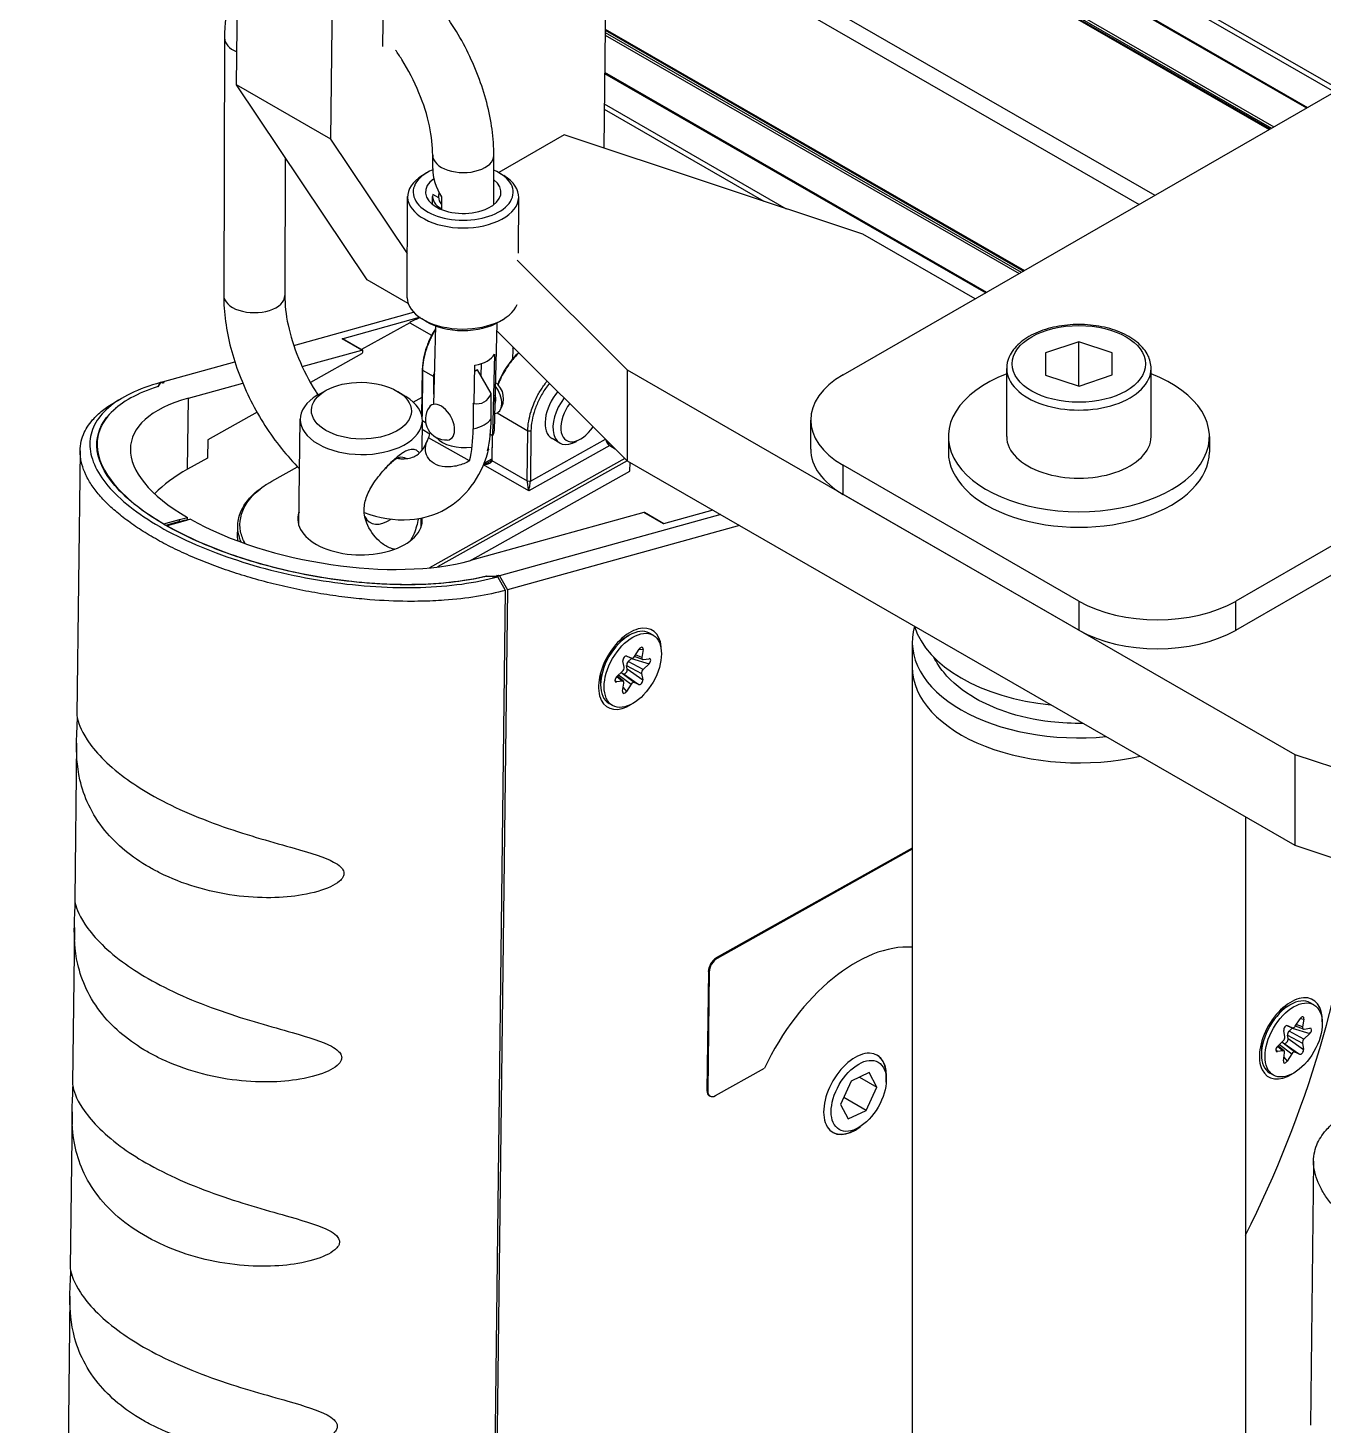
# Model space of a CAD drawing. Header units: millimetres. Extents: x 0 to 7722, y 0 to 5460.
# Drawn here: x 5139.3 to 5255.8, y 4402.5 to 4528.3 of the extents above; entities that cross this region are included whole.
import ezdxf

# ---------------------------------------------------------------- set-up
doc = ezdxf.new("R2010")
doc.units = ezdxf.units.MM
doc.header["$LTSCALE"] = 5
doc.layers.get('0').update_dxf_attribs({"linetype": 'CONTINUOUS'})

# ---------------------------------------------------------------- blocks, each defined once
blk = doc.blocks.new('RWFWFWEWEFWEFWEF')
for p, q in [((480.59, 1041.33), (746.37, 888.28)), ((480.8, 1041.7), (746.79, 888.53)), ((474.5, 1038.08), (740.5, 884.9)), ((474.65, 1038.09), (740.59, 884.95)), ((480.59, 1038.55), (743.95, 886.89)), ((480.65, 1038.42), (743.86, 886.84)), ((482.54, 1033.7), (740.72, 885.03)), ((482.6, 1033.91), (740.92, 885.15)), ((702.16, 862.82), (824.91, 933.51)), ((680.98, 914.35), (680.6, 883.23)), ((860.27, 913.15), (737.51, 842.46)), ((737.51, 839.85), (860.27, 910.54)), ((680.89, 907.38), (730.21, 878.98)), ((680.87, 905.76), (728.79, 878.16)), ((647.55, 888.92), (647.74, 905.38)), ((660.82, 903.07), (660.7, 892.37)), ((656.03, 884.03), (656.23, 900.5)), ((646.47, 893.14), (646.4, 869.97)), ((680.72, 893.38), (717.98, 871.93)), ((680.73, 893.94), (718.46, 872.21)), ((680.73, 893.84), (718.38, 872.16)), ((680.73, 893.62), (718.18, 872.05)), ((680.68, 890.05), (715.06, 870.25)), ((680.68, 889.95), (714.98, 870.2)), ((656.03, 884.03), (647.55, 888.92)), ((659.3, 871.38), (647.55, 888.92)), ((680.64, 886.72), (695.02, 878.44)), ((680.65, 887.2), (697.03, 877.77)), ((677.03, 884.42), (671.15, 881.03)), ((703.92, 875.48), (677.03, 884.42)), ((662.93, 873.73), (656.03, 884.03)), ((651.94, 882.36), (651.9, 869.95)), ((665.21, 881.38), (665.21, 882.58)), ((670.7, 878.13), (670.71, 882.56)), ((664.65, 880.99), (664.28, 880.76)), ((671.26, 880.97), (671.63, 880.74)), ((665.75, 878.74), (665.22, 879.04)), ((665.75, 879.29), (665.74, 878.84)), ((662.92, 869.76), (662.95, 878.86)), ((665.2, 878.15), (665.2, 878.86)), ((666.01, 878.84), (666, 877.76)), ((672.93, 873.77), (672.95, 878.83)), ((714.03, 869.66), (703.92, 875.48)), ((672.81, 873.14), (682.71, 863.26)), ((663.01, 869.24), (659.3, 871.38)), ((652.7, 865.46), (663.49, 868.45)), ((657.06, 866.06), (664.02, 868)), ((664.61, 867.63), (664.24, 867.85)), ((671.22, 867.61), (671.59, 867.83)), ((663.14, 867.51), (658.81, 865.09)), ((663.14, 867.51), (665.11, 866.38)), ((665.46, 867.22), (665.29, 860.16)), ((670.97, 867.47), (670.74, 857.78)), ((670.96, 866.81), (682.71, 855.08)), ((658.83, 865.05), (657.06, 866.06)), ((658.89, 865.04), (657.12, 866.06)), ((723.36, 865.8), (720.37, 864.8)), ((726.37, 864.8), (723.36, 865.8)), ((723.36, 861.81), (723.36, 865.8)), ((640.89, 862.19), (647.4, 863.99)), ((653.47, 863.56), (658.83, 865.05)), ((658.79, 864.7), (654.2, 862.14)), ((670.78, 864.68), (670.6, 857.32)), ((672.41, 865.13), (672.4, 864.24)), ((720.37, 864.8), (720.37, 862.8)), ((726.37, 862.81), (726.37, 864.8)), ((726.37, 862.81), (726.37, 864.8)), ((664.24, 859.08), (664.3, 863.41)), ((664.3, 863.25), (664.25, 859.07)), ((664.3, 863.41), (664.3, 863.25)), ((664.3, 863.25), (665.32, 862.66)), ((665.32, 861.08), (665.32, 862.87)), ((665.32, 862.87), (665.36, 862.79)), ((668.93, 860.26), (669.01, 863.69)), ((669, 863.15), (669.25, 863.28)), ((669.25, 863.28), (669, 863.18)), ((670.48, 861.14), (669.25, 863.28)), ((669.57, 862.72), (669.6, 863.83)), ((682.71, 863.26), (742.82, 828.65)), ((682.71, 863.26), (682.71, 855.08)), ((716.87, 857.26), (716.87, 863.39)), ((720.37, 862.8), (723.38, 861.81)), ((723.38, 861.81), (726.37, 862.81)), ((729.87, 857.26), (729.87, 863.39)), ((640.72, 862.12), (640.47, 861.75)), ((640.49, 861.76), (640.75, 862.15)), ((640.72, 862.11), (640.72, 862.12)), ((640.89, 862.07), (640.75, 862.15)), ((640.79, 862.12), (640.89, 862.19)), ((640.89, 862.19), (641.04, 862.1)), ((641.04, 862.1), (640.89, 862.07)), ((643.23, 860.72), (648.11, 862.08)), ((643.15, 854.32), (643.23, 860.72)), ((655.55, 861.39), (654.82, 860.97)), ((662.07, 861.31), (662.79, 860.87)), ((663.46, 860.37), (664.26, 860.82)), ((668.82, 860.28), (668.85, 860.23)), ((668.85, 860.23), (668.85, 857.95)), ((670.47, 858.86), (670.48, 861.14)), ((649.4, 859.45), (644.97, 856.97)), ((671, 859.39), (673.77, 857.79)), ((653.17, 849.26), (653.28, 858.83)), ((664.25, 856.04), (664.28, 858.7)), ((664.96, 857.49), (664.27, 857.89)), ((664.28, 858.7), (664.57, 858.53)), ((673.72, 853.27), (673.77, 857.79)), ((673.77, 857.79), (674.05, 857.79)), ((674.05, 857.79), (674, 853.26)), ((699.23, 856.13), (699.23, 858.75)), ((635, 856.36), (635.01, 856.61)), ((644.97, 856.97), (644.95, 855.33)), ((668.53, 855.07), (664.84, 857.14)), ((670.6, 857.32), (670.4, 857.44)), ((670.56, 857.35), (670.53, 855.26)), ((670.56, 857.35), (670.53, 855.1)), ((681.14, 856.45), (673.85, 852.37)), ((674, 853.26), (680.75, 857.04)), ((676.66, 856.68), (675.95, 857.09)), ((678.52, 857.04), (678.16, 856.84)), ((681.14, 856.45), (681.63, 856.16)), ((711.62, 857.26), (711.62, 855.87)), ((735.12, 857.26), (735.12, 855.87)), ((633.47, 855.99), (633.19, 832.22)), ((635, 856.36), (635, 856.12)), ((644.95, 855.33), (643.15, 854.32)), ((682.51, 855.29), (664.92, 845.45)), ((669.83, 854.86), (670.53, 855.25)), ((670.53, 855.26), (670.53, 855.1)), ((650.73, 853.24), (653.05, 854.54)), ((682.72, 855.08), (665.64, 845.53)), ((668.54, 846.08), (682.96, 854.15)), ((673.85, 852.37), (669.78, 854.72)), ((670.53, 855.1), (673.72, 853.27)), ((682.71, 855.08), (742.82, 820.47)), ((682.96, 854.15), (682.97, 854.94)), ((702.16, 852.06), (702.16, 854.68)), ((723.37, 842.46), (702.16, 854.68)), ((673.72, 853.27), (674, 853.26)), ((723.37, 839.85), (702.16, 852.06)), ((684.21, 850.43), (668.61, 846.1)), ((691.13, 850.24), (671.23, 844.72)), ((685.98, 849.41), (684.21, 850.43)), ((686.02, 849.42), (684.27, 850.42)), ((690.42, 850.64), (685.98, 849.41)), ((641.02, 849.4), (642.43, 849.79)), ((641.02, 849.36), (641.02, 849.4)), ((642.43, 849.62), (641.17, 849.27)), ((642.71, 849.63), (641.3, 849.24)), ((641.3, 849.2), (641.3, 849.24)), ((642.43, 849.79), (643.14, 849.98)), ((642.43, 849.62), (642.43, 849.79)), ((642.43, 849.62), (642.99, 849.77)), ((643.41, 849.83), (642.71, 849.63)), ((642.99, 849.77), (643.07, 849.73)), ((643.14, 849.75), (643.14, 849.98)), ((647.65, 848.14), (647.66, 849.21)), ((664.17, 849.13), (664.17, 849.92)), ((692.83, 849.26), (671.93, 843.46)), ((670.06, 844.69), (671.06, 844.65)), ((671.09, 844.68), (670.09, 844.71)), ((670.09, 844.71), (670.09, 844.69)), ((670.95, 844.76), (671.09, 844.8)), ((671.09, 844.68), (670.95, 844.76)), ((671.76, 843.42), (671.06, 844.65)), ((671.09, 844.8), (671.23, 844.72)), ((671.09, 844.68), (671.09, 844.8)), ((671.09, 844.61), (671.09, 844.68)), ((671.23, 844.72), (671.93, 843.46)), ((670.23, 716.69), (671.76, 843.42)), ((671.93, 843.46), (670.4, 716.86)), ((723.37, 842.46), (723.37, 839.85)), ((737.51, 839.85), (737.51, 842.46)), ((681.98, 838.85), (682.89, 839.38)), ((682.07, 838.9), (682.04, 838.92)), ((685.04, 839.38), (684.72, 839.57)), ((683.37, 837.46), (683.8, 838.13)), ((684.03, 837.39), (683.46, 837.61)), ((683.8, 838.13), (684.14, 838.09)), ((684.14, 838.09), (684.03, 837.39)), ((708.37, 838.78), (708.37, 836.53)), ((682.43, 836.49), (682.33, 837.07)), ((683.1, 837.31), (682.61, 837.51)), ((683.1, 837.31), (682.61, 837.51)), ((682.72, 836.34), (682.66, 836.65)), ((682.66, 836.65), (684.01, 835.94)), ((682.67, 837.5), (682.68, 837.5)), ((682.68, 837.5), (683.1, 837.31)), ((682.72, 836.34), (684.11, 835.36)), ((682.81, 837.01), (683.09, 837.28)), ((684.15, 836.3), (682.81, 837.01)), ((683.09, 837.28), (684.68, 836.81)), ((684.1, 837.19), (683.38, 837.47)), ((684.68, 836.81), (684.15, 836.3)), ((684.16, 837.19), (684.69, 837.27)), ((708.37, 836.53), (708.37, 693.57)), ((680.32, 835.87), (680.3, 835.88)), ((680.32, 835.97), (680.32, 834.92)), ((681.61, 835.33), (681.75, 835.17)), ((682.28, 835.25), (681.75, 835.17)), ((681.76, 835.63), (682.29, 836.14)), ((681.78, 835.66), (682.28, 835.25)), ((682.37, 835.23), (681.81, 835.68)), ((681.94, 835.81), (683.07, 834.97)), ((682.15, 836.01), (682.37, 835.91)), ((683.34, 835.13), (682.15, 836.01)), ((682.3, 834.35), (682.41, 835.05)), ((682.37, 835.91), (683.76, 834.94)), ((683.76, 834.94), (683.34, 835.13)), ((684.01, 835.94), (684.11, 835.36)), ((682.35, 834.66), (682.64, 834.31)), ((683.07, 834.97), (682.64, 834.31)), ((681.4, 833.06), (681.08, 833.24)), ((633.16, 829.65), (632.99, 815.63)), ((742.82, 828.65), (757.47, 823.78)), ((742.82, 828.65), (742.82, 820.47)), ((738.37, 823.03), (738.37, 693.57)), ((708.37, 820.2), (690.73, 810.33)), ((708.37, 820.12), (690.81, 810.29)), ((742.82, 820.47), (757.45, 815.61)), ((632.96, 813.06), (632.79, 799.05)), ((690.81, 810.29), (690.73, 810.33)), ((690.02, 809.11), (689.89, 798.41)), ((690.09, 809.07), (689.96, 798.37)), ((690.09, 809.07), (690.02, 809.11)), ((741.46, 805.58), (742.37, 806.11)), ((744.52, 806.11), (744.2, 806.3)), ((741.55, 805.63), (741.52, 805.65)), ((742.85, 804.2), (743.28, 804.86)), ((743.28, 804.87), (743.62, 804.82)), ((741.91, 803.23), (741.81, 803.8)), ((742.58, 804.04), (742.09, 804.24)), ((742.58, 804.04), (742.09, 804.24)), ((742.15, 804.23), (742.16, 804.23)), ((742.16, 804.23), (742.58, 804.04)), ((742.29, 803.74), (742.57, 804.01)), ((743.63, 803.03), (742.29, 803.74)), ((742.57, 804.01), (744.16, 803.54)), ((743.58, 803.92), (742.86, 804.2)), ((743.51, 804.12), (742.94, 804.34)), ((743.62, 804.82), (743.51, 804.12)), ((743.64, 803.92), (744.17, 804)), ((739.8, 802.6), (739.78, 802.61)), ((739.8, 802.7), (739.8, 801.65)), ((741.24, 802.36), (741.77, 802.87)), ((741.26, 802.39), (741.76, 801.98)), ((741.85, 801.96), (741.29, 802.42)), ((741.42, 802.54), (742.55, 801.7)), ((741.63, 802.74), (741.85, 802.64)), ((742.82, 801.86), (741.63, 802.74)), ((741.85, 802.64), (743.24, 801.67)), ((742.2, 803.07), (742.14, 803.38)), ((742.14, 803.38), (743.49, 802.67)), ((742.2, 803.07), (743.59, 802.09)), ((743.49, 802.67), (743.59, 802.09)), ((744.16, 803.54), (743.63, 803.03)), ((741.09, 802.06), (741.23, 801.9)), ((741.76, 801.98), (741.23, 801.9)), ((741.78, 801.08), (741.89, 801.78)), ((741.83, 801.39), (742.12, 801.04)), ((742.55, 801.7), (742.12, 801.04)), ((743.24, 801.67), (742.82, 801.86)), ((690.66, 797.94), (695.08, 800.41)), ((704.49, 800.01), (702.86, 799.24)), ((705.17, 798.69), (704.49, 800.01)), ((740.88, 799.79), (740.56, 799.97)), ((702.86, 799.24), (701.92, 797.15)), ((703.61, 799.59), (705.17, 798.69)), ((704.23, 796.6), (705.17, 798.69)), ((706.02, 799.35), (706.02, 799.75)), ((689.96, 798.37), (689.89, 798.41)), ((690.1, 797.94), (690.17, 797.89)), ((704.23, 796.6), (702.2, 797.78)), ((632.76, 796.48), (632.59, 782.46)), ((701.92, 797.15), (702.61, 795.84)), ((702.61, 795.84), (704.23, 796.6)), ((703.56, 795.07), (703.2, 794.86)), ((744.49, 792.05), (744.22, 768.29)), ((632.56, 779.89), (632.39, 765.87))]:
    blk.add_line(p, q)
for centre, start, end in [((669.71, 860.67), 325.6448, 52.9293), ((666.43, 858.83), 145.6448, 272.8286)]:
    blk.add_arc(centre, 1.88, start, end)
for centre, major_axis, ratio, start_param, end_param in [((649.22, 893.13), (-2.75, 0.01), 0.56157, 0, 0.934584), ((667.96, 882.57), (-2.75, 0.01), 0.56157, 0, 3.141593), ((667.95, 878.85), (5, -0.01), 0.56157, 2.395611, 7.029167), ((667.95, 879.26), (4.5, -0.01), 0.56157, 2.227727, 7.196518), ((667.95, 879.26), (-3.4, 0.01), 0.56157, 5.600042, 10.053426), ((667.95, 879.92), (-2.01, 3.1), 0.601986, 0.743678, 1.53086), ((667.95, 878.85), (-2.75, 0.01), 0.56157, 6.165999, 7.070368), ((668.49, 878.78), (-2.75, 0.07), 0.57561, 0, 0.455534), ((649.15, 869.96), (-2.75, 0.01), 0.56157, 0, 3.141593), ((667.92, 869.75), (-5, 0.01), 0.56157, 0, 2.934151), ((663.04, 859.28), (-4.99, -8.67), 0.578093, 3.778975, 3.911057), ((667.92, 869.33), (4.5, -0.01), 0.56157, 3.887574, 5.537204), ((657.02, 865.89), (0.1, 0.173), 0.578093, 0, 0.53077), ((673.86, 865.94), (-1.02, -1.78), 0.578093, 5.357461, 5.481853), ((671.36, 865.72), (-1.02, -1.78), 0.578093, 1.589451, 1.660525), ((658.79, 864.87), (0.1, 0.173), 0.578093, 3.911057, 6.813955), ((668.17, 865.21), (2.75, -0.07), 0.57561, 5.039692, 5.983416), ((671.15, 863.31), (1.12, 1.95), 0.578093, 6.158234, 6.159828), ((667.89, 859.86), (1.88, -3.84), 0.520866, 3.561651, 3.60144), ((709.23, 858.75), (-10, 0), 0.575862, 5.497787, 7.068583), ((723.37, 857.26), (-11.75, 0), 0.575862, 5.298579, 10.409384), ((723.37, 863.39), (-6.5, 0), 0.575862, 0, 3.141593), ((670.19, 860.94), (0.85, -1.53), 0.586124, 6.013027, 8.114704), ((655.92, 853.41), (-17.87, 3.27), 0.41512, 5.575452, 7.135694), ((658.78, 858.77), (5.5, -0.07), 0.567712, 2.380632, 7.044146), ((665.95, 858.56), (-0.85, 1.53), 0.586124, 2.85836, 6.566418), ((667.9, 863.75), (1.96, -3.36), 0.572911, 5.841939, 6.704825), ((670.19, 860.94), (0.488, -0.873), 0.586124, 0.264025, 1.297335), ((677.45, 859.69), (-1.5, -2.6), 0.578093, 4.40266, 6.283185), ((678.15, 859.28), (-1.5, -2.6), 0.578093, 4.475168, 7.070517), ((678.51, 859.08), (-1.25, -2.17), 0.578093, 4.501707, 7.757517), ((657.71, 864.23), (7.69, -13.74), 0.586124, 0.567838, 0.805006), ((667.89, 859.4), (2.75, -0.01), 0.56157, 5.068128, 5.931014), ((659.33, 865.14), (-7.69, 13.74), 0.586124, 3.709431, 3.946598), ((667.99, 857.85), (2.75, -0.07), 0.57561, 5.983416, 6.283185), ((657.71, 864.23), (-5.25, 9.38), 0.586124, 3.595295, 3.661518), ((667.99, 857.85), (2.75, -0.07), 0.57561, 3.617718, 4.998421), ((723.37, 857.26), (-6.5, 0), 0.575862, 0, 3.141593), ((661.23, 852.38), (1.65, 2.86), 0.578093, 0.039244, 0.365886), ((709.23, 856.13), (-10, 0), 0.575862, 0, 0.785398), ((723.37, 855.87), (-11.75, 0), 0.575862, 0, 3.141593), ((655.84, 847.01), (-17.95, 0.22), 0.567712, 5.504663, 5.778597), ((671.79, 855.77), (2.5, -0.03), 0.567711, 3.894048, 3.894273), ((671.79, 855.93), (-2.5, 0.03), 0.56771, 0.856881, 0.857029), ((671.76, 853.79), (-2.5, 0.03), 0.567712, 5.350518, 5.350925), ((658.67, 849.79), (5.6, -0.07), 0.567712, 2.952328, 6.351323), ((684.17, 850.25), (0.1, 0.173), 0.578093, 0, 0.53077), ((655.92, 853.41), (-17.87, 3.27), 0.41512, 0.873618, 2.43386), ((661.23, 852.38), (-1.65, -2.86), 0.578093, 5.914027, 7.167615), ((657.65, 848.02), (-10, 0.12), 0.567712, 0, 0.04585), ((730.44, 846.53), (-10, 0), 0.575862, 0.785398, 2.356194), ((682.97, 836.36), (-2, -3.47), 0.578093, 2.309667, 7.115111), ((682.9, 836.4), (-1.82, -3.16), 0.578093, 3.141593, 6.283185), ((723.37, 838.78), (-15, 0), 0.575862, 6.118627, 8.01854), ((723.37, 841.64), (-15, 0), 0.575862, 0.168983, 1.401813), ((681.56, 837.18), (1, 1.73), 0.578093, 0.281971, 0.365018), ((730.44, 843.92), (10, 0), 0.575862, 3.926991, 5.497787), ((682.54, 837.23), (-0.144, -0.265), 0.602265, 3.184853, 5.628561), ((683.93, 838.01), (-0.152, -0.275), 0.553347, 2.144038, 4.587746), ((682.22, 836.33), (0.151, 0.26), 0.58298, 4.253861, 5.671841), ((682.51, 836.18), (-0.144, -0.265), 0.602265, 0.04326, 2.486968), ((682.88, 836.81), (-0.151, -0.26), 0.58298, 4.253861, 5.671841), ((683.02, 837.47), (-0.165, -0.26), 0.577603, 1.167537, 1.263054), ((683.24, 837.58), (-0.148, -0.263), 0.577864, 0.050893, 1.468873), ((684.22, 836.11), (0.151, 0.26), 0.58298, 1.112269, 2.530249), ((684.24, 837.46), (-0.152, -0.262), 0.573395, 5.301449, 6.719429), ((684.61, 837), (0.165, 0.26), 0.577603, 4.309129, 6.752837), ((723.37, 836.53), (-15, 0), 0.575862, 0, 1.947213), ((723.37, 836.53), (-15, 0), 0.575862, 0, 1.947213), ((681.56, 837.18), (-1, -1.73), 0.578093, 5.918168, 6.001214), ((681.83, 835.44), (0.165, 0.26), 0.577603, 1.167537, 3.611245), ((682.2, 834.98), (-0.152, -0.262), 0.573395, 2.159856, 3.577836), ((683.2, 834.86), (-0.148, -0.263), 0.577864, 3.192486, 4.610465), ((683.9, 835.21), (-0.144, -0.265), 0.602265, 0.04326, 2.486968), ((682.51, 834.43), (-0.152, -0.275), 0.553347, 5.285631, 7.729339), ((703.23, 798.1), (31.94, 55.46), 0.578093, 4.814187, 5.393229), ((703.3, 798.06), (7.24, 12.57), 0.578093, 0.266135, 1.713891), ((690.72, 809.5), (-0.499, -0.867), 0.578093, 3.911057, 5.481853), ((690.8, 809.46), (-0.499, -0.867), 0.578093, 3.911057, 5.481853), ((742.45, 803.09), (-2, -3.47), 0.578093, 2.309667, 7.115111), ((742.38, 803.13), (-1.82, -3.16), 0.578093, 3.141593, 6.283185), ((741.04, 803.91), (1, 1.73), 0.578093, 0.281971, 0.365018), ((743.41, 804.74), (-0.152, -0.275), 0.553347, 2.144038, 4.587746), ((742.02, 803.96), (-0.144, -0.265), 0.602265, 3.184853, 5.628561), ((742.35, 803.54), (-0.151, -0.26), 0.58298, 4.253861, 5.671841), ((742.5, 804.2), (-0.165, -0.26), 0.577603, 1.167537, 1.263054), ((742.72, 804.31), (-0.148, -0.263), 0.577864, 0.050893, 1.468873), ((743.72, 804.19), (-0.152, -0.262), 0.573395, 5.301449, 6.719429), ((744.09, 803.73), (0.165, 0.26), 0.577603, 4.309129, 6.752837), ((741.04, 803.91), (-1, -1.73), 0.578093, 5.918168, 6.001214), ((741.31, 802.17), (0.165, 0.26), 0.577603, 1.167537, 3.611245), ((741.7, 803.06), (0.151, 0.26), 0.58298, 4.253861, 5.671841), ((741.99, 802.91), (-0.144, -0.265), 0.602265, 0.04326, 2.486968), ((743.7, 802.84), (0.151, 0.26), 0.58298, 1.112269, 2.530249), ((703.23, 798.1), (-2, -3.47), 0.578093, 2.184729, 7.240049), ((703.19, 798.12), (2, 3.47), 0.578093, 5.495853, 6.274363), ((741.68, 801.71), (-0.152, -0.262), 0.573395, 2.159856, 3.577836), ((741.99, 801.16), (-0.152, -0.275), 0.553347, 5.285631, 7.729339), ((742.68, 801.59), (-0.148, -0.263), 0.577864, 3.192486, 4.610465), ((743.38, 801.94), (-0.144, -0.265), 0.602265, 0.04326, 2.486968), ((690.6, 798.8), (-0.499, -0.867), 0.578093, 5.481853, 6.283185), ((690.67, 798.76), (-0.499, -0.867), 0.578093, 5.481853, 7.052649), ((703.19, 798.12), (-2, -3.47), 0.578093, 0.008822, 0.787332)]:
    blk.add_ellipse(centre, major_axis=major_axis, ratio=ratio, start_param=start_param, end_param=end_param)
for centre, major_axis, ratio in [((723.37, 863.8), (-6, 0), 0.575862), ((658.79, 859.59), (-4.5, 0.05), 0.567712), ((683.22, 836.22), (1.82, 3.16), 0.578093), ((742.7, 802.95), (1.82, 3.16), 0.578093), ((703.55, 797.92), (1.75, 3.03), 0.578093)]:
    blk.add_ellipse(centre, major_axis=major_axis, ratio=ratio)
for points, knots in [([(670.71, 882.56), (670.71, 884.11), (670.49, 885.71), (669.65, 888.92), (669.04, 890.52), (667.5, 893.57), (666.57, 895.02), (664.47, 897.65), (663.31, 898.83), (661.65, 900.13), (661.23, 900.43), (660.8, 900.71)], [3.152162, 3.152162, 3.152162, 3.152162, 3.49952, 3.49952, 3.846609, 3.846609, 4.190712, 4.190712, 4.536144, 4.536144, 4.650484, 4.650484, 4.650484, 4.650484]), ([(647.66, 898.52), (647.37, 897.95), (647.13, 897.34), (646.62, 895.58), (646.47, 894.38), (646.47, 893.14)], [5.8586994, 5.8586994, 5.8586994, 5.8586994, 6.0145448, 6.0145448, 6.2937549, 6.2937549, 6.2937549, 6.2937549]), ([(665.21, 882.58), (665.21, 883.38), (665.12, 884.28), (664.71, 886.19), (664.39, 887.21), (663.55, 889.24), (663.03, 890.26), (662.25, 891.49), (662.06, 891.77), (661.87, 892.04)], [3.1521622, 3.1521622, 3.1521622, 3.1521622, 3.4312834, 3.4312834, 3.7175738, 3.7175738, 4.0092357, 4.0092357, 4.0950955, 4.0950955, 4.0950955, 4.0950955]), ([(646.4, 869.97), (646.4, 868.43), (646.62, 866.83), (647.46, 863.62), (648.07, 862.02), (649.62, 858.96), (650.54, 857.51), (652.11, 855.55), (652.66, 854.93), (653.23, 854.36)], [0.01057, 0.01057, 0.01057, 0.01057, 0.357928, 0.357928, 0.705017, 0.705017, 1.049119, 1.049119, 1.219991, 1.219991, 1.219991, 1.219991]), ([(651.9, 869.95), (651.9, 869.15), (651.99, 868.25), (652.4, 866.34), (652.72, 865.32), (653.56, 863.29), (654.08, 862.27), (654.75, 861.22), (654.82, 861.11), (654.89, 861.01)], [0.0105696, 0.0105696, 0.0105696, 0.0105696, 0.2896907, 0.2896907, 0.5759812, 0.5759812, 0.867643, 0.867643, 0.9001574, 0.9001574, 0.9001574, 0.9001574]), ([(665.46, 866.98), (665.32, 866.76), (665.1, 866.37), (664.84, 865.81), (664.58, 865.15), (664.36, 864.33), (664.3, 863.71), (664.3, 863.41)], [0.011124862, 0.011124862, 0.011124862, 0.011124862, 0.011926643, 0.012468763, 0.013010883, 0.014095123, 0.015179363, 0.015179363, 0.015179363, 0.015179363]), ([(665.46, 866.89), (665.31, 866.66), (665.18, 866.42), (665, 866.06), (664.95, 865.93), (664.8, 865.59), (664.71, 865.37), (664.53, 864.83), (664.45, 864.5), (664.33, 863.86), (664.3, 863.55), (664.3, 863.25)], [-0.4103079, -0.4103079, -0.4103079, -0.4103079, -0.3290588, -0.3290588, -0.2880016, -0.2880016, -0.2160818, -0.2160818, -0.1082032, -0.1082032, 0, 0, 0, 0]), ([(729.87, 863.39), (729.87, 863.79), (729.77, 864.19), (729.39, 864.97), (729.09, 865.33), (728.32, 866.01), (727.83, 866.32), (726.71, 866.82), (726.08, 867.02), (724.76, 867.28), (724.06, 867.35), (722.68, 867.35), (721.99, 867.28), (720.67, 867.02), (720.04, 866.83), (718.92, 866.32), (718.42, 866.01), (717.61, 865.3), (717.29, 864.89), (716.95, 864.11), (716.87, 863.75), (716.87, 863.39)], [2.371908, 2.371908, 2.371908, 2.371908, 2.650602, 2.650602, 2.950516, 2.950516, 3.278395, 3.278395, 3.611524, 3.611524, 3.942569, 3.942569, 4.272591, 4.272591, 4.603629, 4.603629, 4.936746, 4.936746, 5.264533, 5.264533, 5.513501, 5.513501, 5.513501, 5.513501]), ([(672.95, 864.83), (672.57, 864.47), (671.87, 863.64), (671.31, 862.61), (671.08, 862.05), (671.05, 861.98)], [0.009164238, 0.009164238, 0.009164238, 0.009164238, 0.0108502, 0.01247773, 0.0126963, 0.0126963, 0.0126963, 0.0126963]), ([(672.97, 864.8), (672.72, 864.55), (672.47, 864.28), (672.15, 863.86), (672.05, 863.73), (671.68, 863.18), (671.43, 862.73), (671.17, 862.16), (671.13, 862.05), (671.09, 861.95)], [-0.6128511, -0.6128511, -0.6128511, -0.6128511, -0.4984925, -0.4984925, -0.4498989, -0.4498989, -0.2972266, -0.2972266, -0.261903, -0.261903, -0.261903, -0.261903]), ([(640.72, 862.12), (639.73, 861.85), (637.93, 861.19), (635.89, 859.91), (634.64, 858.36), (634.21, 856.63), (634.62, 854.76), (635.84, 852.84), (637.84, 850.94), (639.64, 849.73), (641.64, 848.58), (643.84, 847.49), (647.59, 846.07), (651.66, 844.94), (655.9, 844.14), (660.12, 843.69), (664.17, 843.62), (667.9, 843.93), (670.08, 844.38), (671.06, 844.65)], [0, 0, 0, 0, 0.00438823, 0.00877645, 0.01312689, 0.01747733, 0.02177676, 0.02607619, 0.03033977, 0.03460334, 0.03460334, 0.03886692, 0.0431305, 0.04742993, 0.05172935, 0.0560798, 0.06043024, 0.06481846, 0.06920669, 0.06920669, 0.06920669, 0.06920669]), ([(640.49, 861.76), (638.65, 861.18), (637.22, 860.39), (635.42, 858.56), (634.98, 857.55), (635.04, 855.31), (635.59, 854.09), (637.18, 852.23), (637.85, 851.6), (639.35, 850.44), (640.14, 849.91), (641.02, 849.4)], [-3.233154, -3.233154, -3.233154, -3.233154, -2.392745, -2.392745, -1.61731, -1.61731, -0.797941, -0.797941, -0.375331, -0.375331, -0.000001, -0.000001, -0.000001, -0.000001]), ([(673.77, 857.79), (673.77, 858.06), (673.8, 858.35), (673.9, 858.92), (673.97, 859.22), (674.12, 859.71), (674.19, 859.91), (674.37, 860.37), (674.49, 860.64), (674.7, 861.04), (674.78, 861.18), (675.03, 861.6), (675.21, 861.86), (675.44, 862.17), (675.48, 862.22), (675.51, 862.26)], [-1.5727377, -1.5727377, -1.5727377, -1.5727377, -1.4744694, -1.4744694, -1.3766074, -1.3766074, -1.3113843, -1.3113843, -1.2244681, -1.2244681, -1.1757574, -1.1757574, -1.0787479, -1.0787479, -1.0597858, -1.0597858, -1.0597858, -1.0597858]), ([(675.71, 862.06), (675.59, 861.91), (675.27, 861.47), (674.8, 860.68), (674.25, 859.36), (674.06, 858.38), (674.05, 857.79)], [0.010255747, 0.010255747, 0.010255747, 0.010255747, 0.010849634, 0.011934597, 0.013019561, 0.015189487, 0.015189487, 0.015189487, 0.015189487]), ([(671.76, 843.42), (670.95, 843.2), (670.08, 843.01), (668.24, 842.71), (667.26, 842.6), (665.57, 842.48), (664.88, 842.45), (663.77, 842.43), (663.36, 842.42), (661.84, 842.44), (660.71, 842.49), (658.91, 842.63), (658.25, 842.7), (656.86, 842.86), (656.14, 842.96), (654.69, 843.19), (653.96, 843.32), (652.53, 843.61), (651.82, 843.77), (650.42, 844.11), (649.73, 844.29), (648.37, 844.69), (647.71, 844.89), (646.4, 845.33), (645.76, 845.56), (644.52, 846.03), (643.91, 846.28), (642.74, 846.8), (642.17, 847.06), (641.08, 847.61), (640.56, 847.89), (639.56, 848.47), (639.09, 848.76), (638.18, 849.36), (637.76, 849.67), (636.96, 850.29), (636.59, 850.6), (635.91, 851.23), (635.6, 851.55), (635.03, 852.19), (634.78, 852.51), (634.34, 853.16), (634.15, 853.48), (633.84, 854.13), (633.72, 854.45), (633.55, 855.08), (633.5, 855.4), (633.46, 856.02), (633.48, 856.33), (633.58, 856.91), (633.66, 857.18), (633.95, 857.9), (634.23, 858.34), (634.73, 858.91), (634.87, 859.07), (635.31, 859.48), (635.63, 859.72), (636.17, 860.09), (636.37, 860.21), (636.58, 860.33)], [0, 0, 0, 0, 0.353926, 0.353926, 0.707384, 0.707384, 0.942482, 0.942482, 1.076594, 1.076594, 1.433398, 1.433398, 1.636536, 1.636536, 1.858092, 1.858092, 2.077968, 2.077968, 2.295857, 2.295857, 2.512345, 2.512345, 2.72711, 2.72711, 2.941012, 2.941012, 3.153655, 3.153655, 3.366111, 3.366111, 3.57785, 3.57785, 3.789587, 3.789587, 4.002043, 4.002043, 4.214679, 4.214679, 4.42858, 4.42858, 4.643339, 4.643339, 4.859827, 4.859827, 5.077712, 5.077712, 5.297587, 5.297587, 5.51914, 5.51914, 5.72219, 5.72219, 6.078839, 6.078839, 6.212892, 6.212892, 6.447887, 6.447887, 6.576009, 6.576009, 6.576009, 6.576009]), ([(636.58, 860.33), (636.58, 860.33), (636.58, 860.33), (636.58, 860.33), (636.58, 860.34), (636.59, 860.34), (636.59, 860.34), (636.6, 860.35), (636.61, 860.35), (636.64, 860.37), (636.67, 860.38), (636.73, 860.42), (636.78, 860.45), (636.87, 860.51), (636.91, 860.53), (636.99, 860.57), (637.04, 860.61), (637.15, 860.67), (637.21, 860.71), (637.28, 860.74), (637.29, 860.75), (637.29, 860.75)], [0, 0, 0, 0, 0.0008, 0.0008, 0.0032, 0.0032, 0.0104001, 0.0104001, 0.0320056, 0.0320056, 0.0644776, 0.0644776, 0.0987193, 0.0987193, 0.1132392, 0.1132392, 0.1330232, 0.1330232, 0.1536494, 0.1536494, 0.1563707, 0.1563707, 0.1563707, 0.1563707]), ([(641.13, 849.29), (640.25, 849.8), (639.45, 850.33), (637.9, 851.51), (637.18, 852.18), (635.57, 854.05), (635.02, 855.26), (634.94, 857.45), (635.34, 858.44), (636.31, 859.48), (636.5, 859.66), (636.7, 859.82)], [0.00002, 0.00002, 0.00002, 0.00002, 0.372342, 0.372342, 0.818577, 0.818577, 1.623123, 1.623123, 2.3718, 2.3718, 2.528012, 2.528012, 2.528012, 2.528012]), ([(662.01, 855.31), (662.17, 855.28), (662.32, 855.27), (662.97, 855.25), (663.32, 855.35), (664.03, 855.72), (664.41, 856.1), (664.72, 856.89)], [1.9195676, 1.9195676, 1.9195676, 1.9195676, 2.0092513, 2.0092513, 2.3340252, 2.3340252, 2.7909951, 2.7909951, 2.7909951, 2.7909951]), ([(668.53, 855.07), (668.2, 854.89), (667.81, 854.73), (667.1, 854.55), (666.65, 854.51), (665.97, 854.57), (665.61, 854.68), (665.1, 854.96), (664.87, 855.19), (664.62, 855.65), (664.55, 855.95), (664.58, 856.51), (664.69, 856.86), (664.84, 857.14)], [-1.6554796, -1.6554796, -1.6554796, -1.6554796, -1.5472729, -1.5472729, -1.4265417, -1.4265417, -1.3168811, -1.3168811, -1.2129699, -1.2129699, -1.1152063, -1.1152063, -1.0133109, -1.0133109, -1.0133109, -1.0133109]), ([(680.79, 857), (680.79, 856.99), (680.79, 856.99), (680.8, 856.95), (680.8, 856.92), (680.83, 856.83), (680.85, 856.77), (680.92, 856.66), (680.96, 856.6), (681.02, 856.54), (681.04, 856.51), (681.09, 856.48), (681.11, 856.46), (681.14, 856.45)], [-0.07143345, -0.07143345, -0.07143345, -0.07143345, -0.06879387, -0.06879387, -0.05888155, -0.05888155, -0.03934928, -0.03934928, -0.0198165, -0.0198165, -0.00990341, -0.00990341, 0, 0, 0, 0]), ([(680.83, 856.96), (680.83, 856.96), (680.86, 856.86), (680.95, 856.68), (681.09, 856.5), (681.18, 856.43), (681.21, 856.41)], [0.0002917384, 0.0002917384, 0.0002917384, 0.0002917384, 0.0003124836, 0.0006249672, 0.00085933, 0.0010005139, 0.0010005139, 0.0010005139, 0.0010005139]), ([(635.02, 856), (635.02, 856.02), (635.01, 856.03), (635.01, 856.05), (635.01, 856.06), (635.01, 856.06), (635.01, 856.06), (635.01, 856.08), (635.01, 856.09), (635.01, 856.11), (635.01, 856.12), (635.01, 856.13), (635.01, 856.14), (635.01, 856.14), (635.01, 856.15), (635.01, 856.15), (635.01, 856.16), (635.01, 856.16), (635.01, 856.16), (635, 856.23), (635, 856.29), (635, 856.36)], [0.4882879, 0.4882879, 0.4882879, 0.4882879, 0.4921875, 0.4921875, 0.4921875, 0.49278129, 0.49278129, 0.49278129, 0.49609375, 0.49609375, 0.49609375, 0.49804687, 0.49804687, 0.49804687, 0.49902344, 0.49902344, 0.49902344, 0.5, 0.5, 0.5, 0.51514865, 0.51514865, 0.51514865, 0.51514865]), ([(661.78, 847.12), (661.66, 847.14), (661.54, 847.17), (661.12, 847.31), (660.83, 847.5), (660.08, 848.11), (659.64, 848.67), (659.13, 849.77), (659.03, 850.25), (659.04, 850.71), (659.04, 851.11), (659.13, 851.5), (659.43, 852.31), (659.66, 852.71), (660.24, 853.57), (660.62, 854.04), (661.27, 854.75), (661.54, 855.02), (661.99, 855.43), (662.18, 855.59), (662.47, 855.79), (662.57, 855.86), (662.66, 855.91)], [-0.49706, -0.49706, -0.49706, -0.49706, -0.461322, -0.461322, -0.360948, -0.360948, -0.165644, -0.165644, 0, 0, 0, 0.145685, 0.145685, 0.303998, 0.303998, 0.50312, 0.50312, 0.62889, 0.62889, 0.720464, 0.720464, 0.772818, 0.772818, 0.772818, 0.772818]), ([(659.05, 850.43), (660.38, 849.94), (661.77, 849.69), (664.28, 849.86), (665.41, 850.19), (667.29, 851.27), (668.07, 851.97), (669.36, 853.69), (669.85, 854.73), (670.19, 855.91), (670.21, 855.99), (670.23, 856.08)], [1.743767, 1.743767, 1.743767, 1.743767, 2.077429, 2.077429, 2.352875, 2.352875, 2.60048, 2.60048, 2.872952, 2.872952, 2.893394, 2.893394, 2.893394, 2.893394]), ([(662.21, 855.41), (662.21, 855.41), (662.21, 855.41), (662.21, 855.4), (662.17, 855.39), (662.02, 855.32), (661.92, 855.26), (661.68, 855.09), (661.55, 854.98), (661.26, 854.72), (661.11, 854.57), (660.95, 854.4)], [4.4881264, 4.4881264, 4.4881264, 4.4881264, 4.4951165, 4.4951165, 4.6578696, 4.6578696, 4.8206227, 4.8206227, 4.9833758, 4.9833758, 5.1461289, 5.1461289, 5.1461289, 5.1461289]), ([(662.66, 855.91), (662.74, 855.95), (662.81, 855.99), (663.08, 856.1), (663.24, 856.13), (663.55, 856.14), (663.69, 856.08), (663.88, 855.95), (663.94, 855.87), (664, 855.78)], [-1.9029707, -1.9029707, -1.9029707, -1.9029707, -1.8605985, -1.8605985, -1.7461353, -1.7461353, -1.5877187, -1.5877187, -1.4599118, -1.4599118, -1.4599118, -1.4599118]), ([(670.53, 855.26), (670.53, 855.23), (670.53, 855.21), (670.52, 855.19), (670.51, 855.15), (670.48, 855.11), (670.45, 855.08), (670.39, 855.01), (670.3, 854.95), (670.2, 854.91), (670.08, 854.85), (669.94, 854.81), (669.81, 854.79)], [0.0012255, 0.0012255, 0.0012255, 0.0012255, 0.0921565, 0.0921565, 0.0921565, 0.2374814, 0.2374814, 0.2374814, 0.5281312, 0.5281312, 0.5281312, 0.8913363, 0.8913363, 0.8913363, 0.8913363]), ([(670.21, 856.22), (670.21, 856.22), (670.21, 856.21), (670.25, 856.11), (670.23, 856.03), (670.15, 855.98)], [-0.2543484, -0.2543484, -0.2543484, -0.2543484, -0.2442689, -0.2442689, -0.1320107, -0.1320107, -0.1320107, -0.1320107]), ([(669.8, 854.77), (669.94, 854.76), (670.08, 854.77), (670.2, 854.81), (670.3, 854.83), (670.39, 854.87), (670.45, 854.93), (670.48, 854.96), (670.51, 854.99), (670.52, 855.03), (670.53, 855.05), (670.53, 855.07), (670.53, 855.1)], [0.1003751, 0.1003751, 0.1003751, 0.1003751, 0.4718688, 0.4718688, 0.4718688, 0.7625186, 0.7625186, 0.7625186, 0.9078435, 0.9078435, 0.9078435, 1, 1, 1, 1]), ([(647.97, 847.76), (647.84, 848.05), (647.75, 848.35), (647.63, 849.09), (647.65, 849.53), (647.84, 850.27), (647.95, 850.56), (648.23, 851.07), (648.37, 851.28), (649.03, 852.1), (649.7, 852.66), (650.54, 853.13)], [-1.036941, -1.036941, -1.036941, -1.036941, -0.878932, -0.878932, -0.644627, -0.644627, -0.485588, -0.485588, -0.364295, -0.364295, -0.006975, -0.006975, -0.006975, -0.006975]), ([(648.33, 847.63), (648.13, 847.98), (647.69, 849.17), (647.97, 850.6), (648.82, 851.75), (649.35, 852.29), (649.98, 852.79), (650.47, 853.1), (650.73, 853.24)], [0.0201597, 0.0201597, 0.0201597, 0.0201597, 0.02210339, 0.02652407, 0.02762924, 0.02873441, 0.02983958, 0.03094475, 0.03094475, 0.03094475, 0.03094475]), ([(673.72, 853.27), (673.72, 853.25), (673.72, 853.23), (673.72, 853.19), (673.72, 853.17), (673.72, 853.11), (673.73, 853.07), (673.74, 852.94), (673.75, 852.86), (673.77, 852.74), (673.78, 852.7), (673.79, 852.62), (673.8, 852.57), (673.83, 852.47), (673.84, 852.42), (673.85, 852.37)], [-0.0883234, -0.0883234, -0.0883234, -0.0883234, -0.0815234, -0.0815234, -0.074618, -0.074618, -0.0602723, -0.0602723, -0.0328491, -0.0328491, -0.0187838, -0.0187838, 0, 0, 0.024436, 0.024436, 0.024436, 0.024436]), ([(673.85, 852.37), (673.86, 852.38), (673.86, 852.39), (673.88, 852.45), (673.89, 852.5), (673.92, 852.62), (673.93, 852.7), (673.96, 852.86), (673.97, 852.94), (673.99, 853.06), (673.99, 853.11), (673.99, 853.17), (674, 853.19), (674, 853.23), (674, 853.25), (674, 853.26)], [-0.1021603, -0.1021603, -0.1021603, -0.1021603, -0.0967292, -0.0967292, -0.0758149, -0.0758149, -0.050218, -0.050218, -0.0253932, -0.0253932, -0.0124068, -0.0124068, -0.0061557, -0.0061557, 0, 0, 0, 0]), ([(670.06, 844.69), (667.98, 844.19), (665.52, 843.93), (660.53, 843.93), (658.09, 844.12), (652.97, 844.92), (650.34, 845.55), (646.51, 846.81), (645.2, 847.31), (642.96, 848.31), (642.01, 848.79), (641.13, 849.29)], [0.000001, 0.000001, 0.000001, 0.000001, 0.874948, 0.874948, 1.627451, 1.627451, 2.435009, 2.435009, 2.880531, 2.880531, 3.251317, 3.251317, 3.251317, 3.251317]), ([(641.3, 849.24), (642.19, 848.73), (643.16, 848.25), (645.35, 847.28), (646.59, 846.81), (650.38, 845.57), (653.06, 844.93), (658.29, 844.13), (660.8, 843.94), (665.73, 843.97), (668.08, 844.23), (670.09, 844.71)], [0.000001, 0.000001, 0.000001, 0.000001, 0.374716, 0.374716, 0.796517, 0.796517, 1.61593, 1.61593, 2.391247, 2.391247, 3.23316, 3.23316, 3.23316, 3.23316]), ([(663.92, 849.88), (663.83, 849.41), (663.7, 848.95), (663.43, 848.3), (663.31, 848.07), (663.17, 847.86)], [-0.7765109, -0.7765109, -0.7765109, -0.7765109, -0.6922703, -0.6922703, -0.6411736, -0.6411736, -0.6411736, -0.6411736]), ([(714.06, 833.69), (712.94, 834.34), (711.96, 835.12), (710.86, 836.46), (710.56, 836.91), (710.32, 837.38)], [0, 0, 0, 0, 0.3440944, 0.3440944, 0.4980827, 0.4980827, 0.4980827, 0.4980827]), ([(723.76, 831.44), (722.79, 831.43), (721.81, 831.47), (719.41, 831.75), (718.01, 832.06), (715.77, 832.83), (714.88, 833.22), (714.06, 833.69)], [5.4673609, 5.4673609, 5.4673609, 5.4673609, 5.6941024, 5.6941024, 6.0347642, 6.0347642, 6.2831853, 6.2831853, 6.2831853, 6.2831853]), ([(639.71, 818.49), (638.11, 819.41), (636.76, 820.52), (634.48, 823.31), (633.8, 824.87), (633.17, 827.65), (633.14, 828.83), (633.16, 830.11), (633.18, 830.45), (633.2, 830.97), (633.21, 831.17), (633.22, 831.49), (633.22, 831.61), (633.23, 831.73), (633.23, 831.74), (633.23, 831.75)], [5.398067, 5.398067, 5.398067, 5.398067, 6.157643, 6.157643, 7.051403, 7.051403, 7.815114, 7.815114, 8.052426, 8.052426, 8.189695, 8.189695, 8.28148, 8.28148, 8.290683, 8.290683, 8.290683, 8.290683]), ([(633.19, 832.22), (633.19, 832.17), (633.19, 832.1), (633.27, 831.62), (633.48, 830.91), (634.78, 828.94), (635.87, 827.76), (638.18, 826.06), (638.95, 825.56), (639.79, 825.07)], [8.800541, 8.800541, 8.800541, 8.800541, 9.019225, 9.019225, 9.766629, 9.766629, 10.588479, 10.588479, 10.944218, 10.944218, 10.944218, 10.944218]), ([(639.79, 825.07), (641.69, 823.97), (643.92, 823), (648.69, 821.33), (650.91, 820.73), (654.27, 819.77), (655.51, 819.38), (656.52, 818.84), (656.76, 818.69), (657.04, 818.41), (657.13, 818.3), (657.2, 818.09), (657.22, 818.02), (657.22, 817.94)], [0, 0, 0, 0, 0.80873, 0.80873, 1.585151, 1.585151, 2.225337, 2.225337, 2.416734, 2.416734, 2.529093, 2.529093, 2.59477, 2.59477, 2.59477, 2.59477]), ([(657.22, 817.94), (657.22, 817.92), (657.21, 817.9), (657.2, 817.77), (657.16, 817.68), (657.04, 817.46), (656.93, 817.34), (656.58, 817.04), (656.28, 816.87), (655.36, 816.44), (654.49, 816.18), (651.76, 815.71), (649.65, 815.65), (644.92, 816.29), (642.65, 816.99), (640.34, 818.14), (640.02, 818.31), (639.71, 818.49)], [2.59477, 2.59477, 2.59477, 2.59477, 2.612575, 2.612575, 2.695402, 2.695402, 2.810775, 2.810775, 3.034285, 3.034285, 3.536237, 3.536237, 4.364925, 4.364925, 5.249459, 5.249459, 5.398067, 5.398067, 5.398067, 5.398067]), ([(639.51, 801.9), (637.91, 802.82), (636.56, 803.94), (634.28, 806.72), (633.6, 808.29), (632.97, 811.06), (632.94, 812.24), (632.96, 813.52), (632.98, 813.86), (633, 814.38), (633.01, 814.58), (633.02, 814.9), (633.03, 815.02), (633.03, 815.14), (633.03, 815.16), (633.03, 815.17)], [5.398067, 5.398067, 5.398067, 5.398067, 6.157643, 6.157643, 7.051403, 7.051403, 7.815114, 7.815114, 8.052426, 8.052426, 8.189695, 8.189695, 8.28148, 8.28148, 8.290683, 8.290683, 8.290683, 8.290683]), ([(632.99, 815.63), (632.99, 815.59), (632.99, 815.51), (633.07, 815.03), (633.28, 814.32), (634.58, 812.36), (635.67, 811.17), (637.98, 809.47), (638.75, 808.97), (639.59, 808.49)], [8.800541, 8.800541, 8.800541, 8.800541, 9.019225, 9.019225, 9.766629, 9.766629, 10.588479, 10.588479, 10.944218, 10.944218, 10.944218, 10.944218]), ([(639.59, 808.49), (641.49, 807.39), (643.73, 806.41), (648.49, 804.74), (650.71, 804.15), (654.08, 803.18), (655.31, 802.8), (656.33, 802.25), (656.56, 802.1), (656.84, 801.82), (656.93, 801.71), (657, 801.51), (657.02, 801.43), (657.02, 801.35)], [0, 0, 0, 0, 0.80873, 0.80873, 1.585151, 1.585151, 2.225337, 2.225337, 2.416734, 2.416734, 2.529093, 2.529093, 2.59477, 2.59477, 2.59477, 2.59477]), ([(657.02, 801.35), (657.02, 801.33), (657.01, 801.31), (657, 801.19), (656.96, 801.09), (656.84, 800.87), (656.73, 800.76), (656.38, 800.45), (656.08, 800.29), (655.16, 799.85), (654.29, 799.59), (651.56, 799.13), (649.45, 799.06), (644.72, 799.7), (642.45, 800.4), (640.14, 801.55), (639.82, 801.72), (639.51, 801.9)], [2.59477, 2.59477, 2.59477, 2.59477, 2.612575, 2.612575, 2.695402, 2.695402, 2.810775, 2.810775, 3.034285, 3.034285, 3.536237, 3.536237, 4.364925, 4.364925, 5.249459, 5.249459, 5.398067, 5.398067, 5.398067, 5.398067]), ([(656.82, 784.76), (656.82, 784.74), (656.82, 784.72), (656.8, 784.6), (656.77, 784.5), (656.64, 784.29), (656.53, 784.17), (656.18, 783.87), (655.89, 783.7), (654.96, 783.26), (654.09, 783.01), (651.37, 782.54), (649.25, 782.48), (644.52, 783.12), (642.25, 783.81), (638.25, 785.81), (636.56, 787.1), (634.08, 790.14), (633.4, 791.7), (632.77, 794.48), (632.74, 795.66), (632.76, 796.93), (632.78, 797.27), (632.8, 797.79), (632.81, 797.99), (632.82, 798.31), (632.83, 798.44), (632.83, 798.56), (632.83, 798.57), (632.83, 798.58)], [2.59477, 2.59477, 2.59477, 2.59477, 2.612575, 2.612575, 2.695402, 2.695402, 2.810775, 2.810775, 3.034285, 3.034285, 3.536237, 3.536237, 4.364925, 4.364925, 5.249459, 5.249459, 6.157643, 6.157643, 7.051403, 7.051403, 7.815114, 7.815114, 8.052426, 8.052426, 8.189695, 8.189695, 8.28148, 8.28148, 8.290683, 8.290683, 8.290683, 8.290683]), ([(632.79, 799.05), (632.79, 799), (632.79, 798.92), (632.87, 798.45), (633.08, 797.73), (634.38, 795.77), (635.47, 794.59), (637.78, 792.88), (638.55, 792.38), (639.39, 791.9), (641.29, 790.8), (643.53, 789.82), (648.3, 788.16), (650.51, 787.56), (653.88, 786.59), (655.11, 786.21), (656.13, 785.67), (656.36, 785.52), (656.64, 785.24), (656.73, 785.12), (656.8, 784.92), (656.82, 784.84), (656.82, 784.76)], [8.800541, 8.800541, 8.800541, 8.800541, 9.019225, 9.019225, 9.766629, 9.766629, 10.588479, 10.588479, 10.944218, 10.944218, 10.944218, 11.752947, 11.752947, 12.529368, 12.529368, 13.169554, 13.169554, 13.360951, 13.360951, 13.473311, 13.473311, 13.538988, 13.538988, 13.538988, 13.538988]), ([(782.78, 779.49), (781.97, 779.27), (781.1, 779.08), (779.26, 778.78), (778.29, 778.67), (776.6, 778.54), (775.9, 778.51), (774.79, 778.49), (774.38, 778.49), (772.86, 778.5), (771.73, 778.55), (769.93, 778.7), (769.27, 778.76), (767.88, 778.93), (767.16, 779.03), (765.71, 779.26), (764.99, 779.39), (763.56, 779.67), (762.85, 779.83), (761.44, 780.17), (760.75, 780.36), (759.39, 780.75), (758.73, 780.95), (757.42, 781.39), (756.78, 781.62), (755.54, 782.1), (754.93, 782.34), (753.76, 782.86), (753.19, 783.12), (752.1, 783.67), (751.58, 783.95), (750.58, 784.53), (750.11, 784.82), (749.2, 785.42), (748.78, 785.73), (747.98, 786.35), (747.61, 786.66), (746.93, 787.29), (746.62, 787.61), (746.05, 788.25), (745.8, 788.58), (745.36, 789.22), (745.17, 789.55), (744.86, 790.19), (744.74, 790.51), (744.57, 791.15), (744.52, 791.46), (744.48, 792.09), (744.5, 792.39), (744.6, 792.97), (744.68, 793.24), (744.97, 793.97), (745.25, 794.41), (745.75, 794.98), (745.9, 795.13), (746.33, 795.54), (746.65, 795.79), (747.19, 796.16), (747.39, 796.28), (747.61, 796.4)], [0, 0, 0, 0, 0.353926, 0.353926, 0.707384, 0.707384, 0.942482, 0.942482, 1.076594, 1.076594, 1.433398, 1.433398, 1.636536, 1.636536, 1.858092, 1.858092, 2.077968, 2.077968, 2.295857, 2.295857, 2.512345, 2.512345, 2.72711, 2.72711, 2.941012, 2.941012, 3.153655, 3.153655, 3.366111, 3.366111, 3.57785, 3.57785, 3.789587, 3.789587, 4.002043, 4.002043, 4.214679, 4.214679, 4.42858, 4.42858, 4.643339, 4.643339, 4.859827, 4.859827, 5.077712, 5.077712, 5.297587, 5.297587, 5.51914, 5.51914, 5.72219, 5.72219, 6.078839, 6.078839, 6.212892, 6.212892, 6.447887, 6.447887, 6.576769, 6.576769, 6.576769, 6.576769]), ([(632.59, 782.46), (632.59, 782.41), (632.59, 782.33), (632.67, 781.86), (632.89, 781.15), (634.18, 779.18), (635.27, 778), (637.58, 776.3), (638.35, 775.79), (639.19, 775.31)], [8.800541, 8.800541, 8.800541, 8.800541, 9.019225, 9.019225, 9.766629, 9.766629, 10.588479, 10.588479, 10.944218, 10.944218, 10.944218, 10.944218]), ([(639.05, 768.76), (637.48, 769.67), (636.15, 770.78), (633.88, 773.55), (633.2, 775.11), (632.58, 777.89), (632.54, 779.07), (632.56, 780.35), (632.58, 780.68), (632.6, 781.21), (632.61, 781.41), (632.62, 781.73), (632.63, 781.85), (632.63, 782.03), (632.63, 782.08), (632.63, 782.14)], [5.406479, 5.406479, 5.406479, 5.406479, 6.157643, 6.157643, 7.051403, 7.051403, 7.815114, 7.815114, 8.052426, 8.052426, 8.189695, 8.189695, 8.28148, 8.28148, 8.336067, 8.336067, 8.336067, 8.336067]), ([(639.19, 775.31), (641.09, 774.21), (643.33, 773.24), (648.1, 771.57), (650.31, 770.97), (653.68, 770.01), (654.91, 769.62), (655.93, 769.08), (656.16, 768.93), (656.44, 768.65), (656.53, 768.54), (656.61, 768.31), (656.63, 768.21), (656.6, 768.01), (656.57, 767.92), (656.44, 767.7), (656.33, 767.58), (655.98, 767.28), (655.69, 767.11), (654.76, 766.68), (653.89, 766.42), (651.17, 765.95), (649.05, 765.89), (644.32, 766.53), (642.05, 767.23), (639.72, 768.38), (639.38, 768.57), (639.05, 768.76)], [0, 0, 0, 0, 0.80873, 0.80873, 1.585151, 1.585151, 2.225337, 2.225337, 2.416734, 2.416734, 2.529093, 2.529093, 2.612575, 2.612575, 2.695402, 2.695402, 2.810775, 2.810775, 3.034285, 3.034285, 3.536237, 3.536237, 4.364925, 4.364925, 5.249459, 5.249459, 5.406479, 5.406479, 5.406479, 5.406479])]:
    blk.add_open_spline(points, degree=3, knots=knots)
for points in [[(635.28, 857.95), (635.09, 857.52), (634.99, 857.08), (634.98, 856.62)], [(635, 856.36), (635, 856.36), (635, 856.36), (635, 856.36)], [(633.23, 831.75), (633.23, 831.81), (633.23, 831.85), (633.23, 831.9)], [(633.03, 815.17), (633.03, 815.22), (633.03, 815.27), (633.03, 815.31)], [(632.83, 798.58), (632.83, 798.63), (632.83, 798.68), (632.83, 798.72)]]:
    blk.add_open_spline(points, degree=3)

msp = doc.modelspace()

# ---------------------------------------------------------------- block references
msp.add_blockref('RWFWFWEWEFWEFWEF', (4510.5, 3634.26))

doc.saveas('drawing.dxf')
